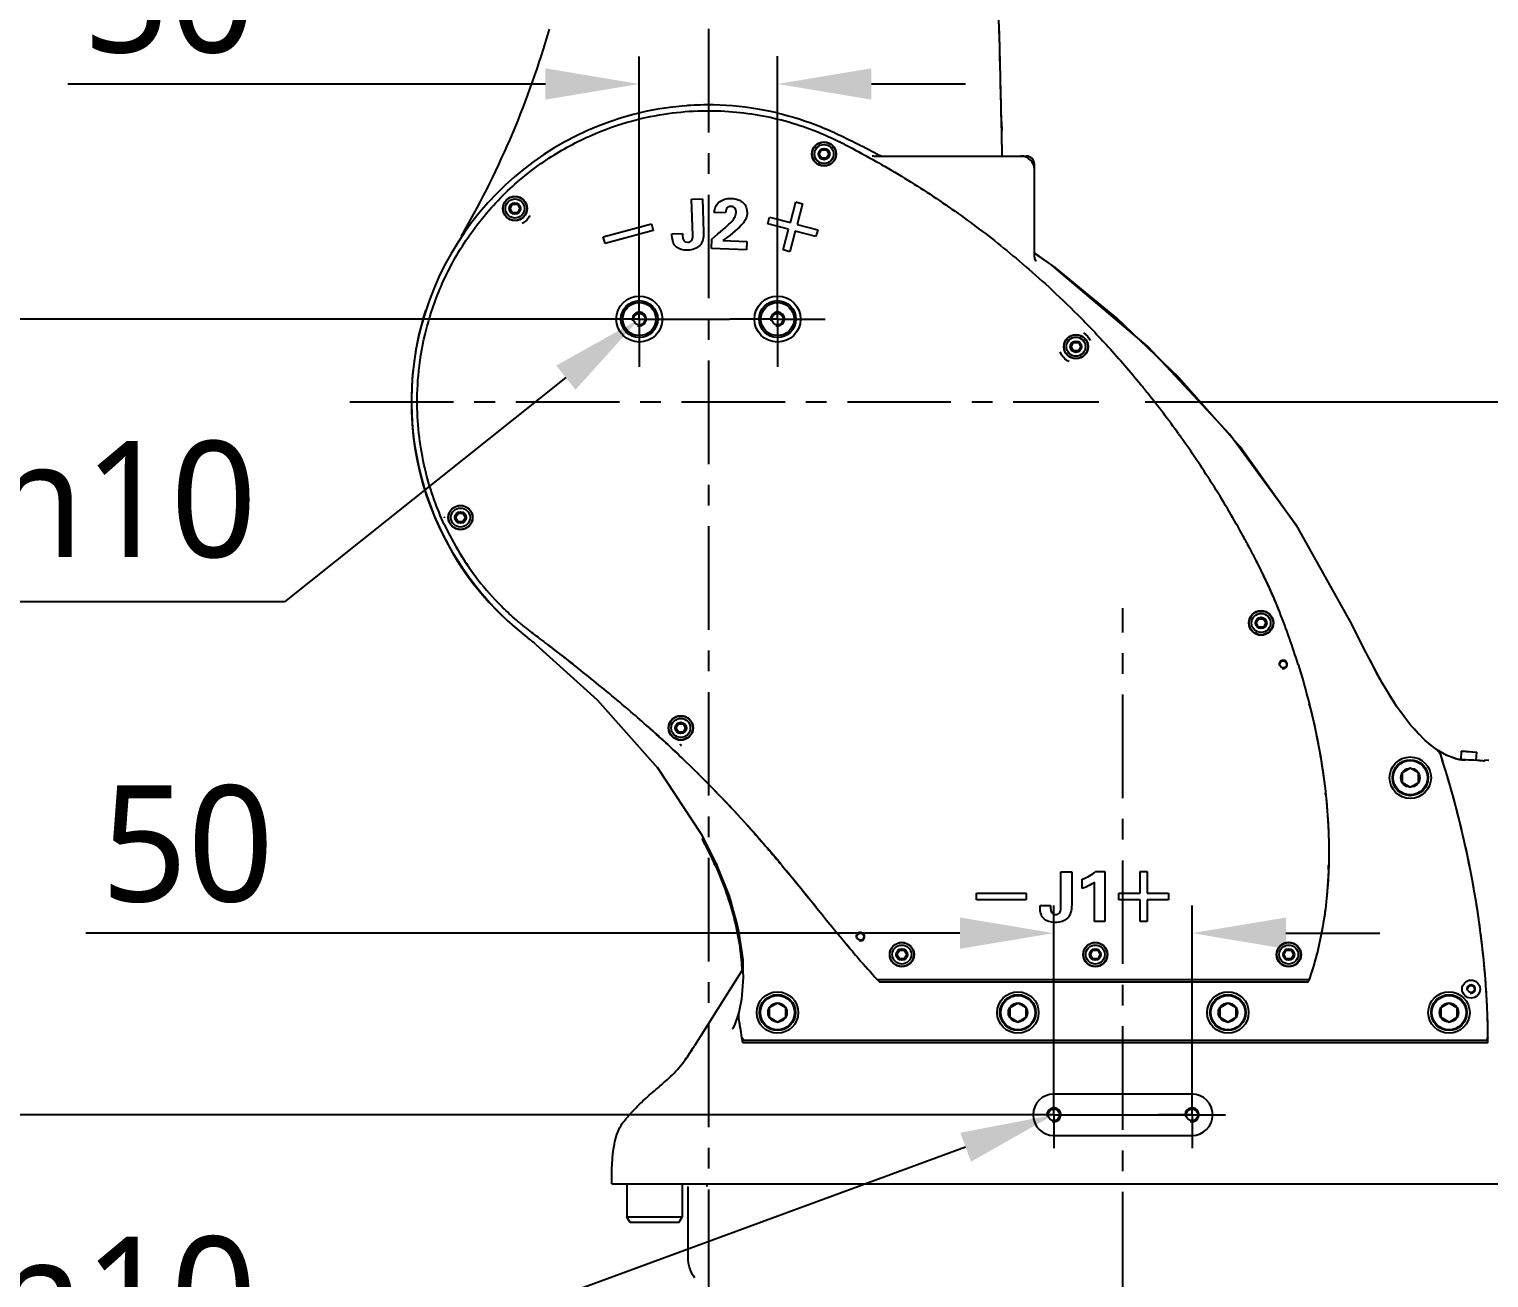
# Model space of a CAD drawing. Header units: millimetres. Extents: x 5828 to 6704, y 123 to 421.
# Drawn here: x 6422.9 to 6449.31, y 230.37 to 252.96 of the extents above; entities that cross this region are included whole.
import ezdxf
from ezdxf import colors
from ezdxf.entities.mleader import LeaderData, LeaderLine
from ezdxf.math import Vec2, Vec3

# ---------------------------------------------------------------- set-up
doc = ezdxf.new("R2010")
doc.units = ezdxf.units.MM
doc.linetypes.add('BANKLINE1', pattern=[5.5, 4, -1.5])
doc.linetypes.add('CENTER', pattern=[0.6, 0.375, -0.075, 0.075, -0.075])
for name, color, linetype in [('00_COMPONENTS', 7, 'BANKLINE1'), ('DIM', 7, 'Continuous'), ('中心线', 7, 'Continuous'), ('外形图', 7, 'Continuous'), ('多重引线', 7, 'Continuous')]:
    doc.layers.add(name, color=color, linetype=linetype)
doc.styles.add('微软雅黑', font='msyh.ttc', dxfattribs={"height": 2.1})
doc.dimstyles.new('尺寸标注_1_20比例', dxfattribs={"dimtxt": 2.1, "dimasz": 1.7, "dimexe": 0.5, "dimexo": 0.4, "dimgap": 0.5, "dimtad": 1, "dimdec": 1, "dimlfac": 20, "dimdsep": 46, "dimtxsty": '微软雅黑', "dimcen": 0.09, "dimadec": 0, "dimazin": 0, "dimtp": 0.01, "dimtm": 0.01, "dimtfac": 1, "dimtdec": 1, "dimtofl": 0, "dimtmove": 0, "dimatfit": 3, "dimfxl": 1, "dimtolj": 1, "dimarcsym": 0})

# ---------------------------------------------------------------- blocks, each defined once
blk = doc.blocks.new('*D1314')
at = {"layer": 'Defpoints', "color": 0}
for p in [(6438.62, 276.719), (6460.163, 276.719), (6442.691, 246.219)]:
    blk.add_point(p, dxfattribs=at)
at = {"layer": '外形图', "color": 0, "linetype": 'Continuous', "lineweight": -2}
for p, q in [((6439.02, 276.719), (6460.663, 276.719)), ((6460.163, 247.919), (6460.163, 275.019)), ((6443.091, 246.219), (6460.663, 246.219))]:
    blk.add_line(p, q, dxfattribs=at)
at = {"layer": '外形图', "color": 0}
for points in [[(6460.446, 275.019), (6459.88, 275.019), (6460.163, 276.719)], [(6459.88, 247.919), (6460.446, 247.919), (6460.163, 246.219)]]:
    blk.add_solid(points, dxfattribs=at)
at = {"layer": '外形图', "color": 0, "insert": (6457.482, 261.469), "char_height": 2.1, "attachment_point": 2, "rotation": 90, "style": '微软雅黑'}
blk.add_mtext('\\A1;610', dxfattribs=at)
blk = doc.blocks.new('*D1320')
at = {"layer": 'Defpoints', "color": 0}
for p in [(6435.861, 284.244), (6448.984, 221.218), (6465.614, 221.218)]:
    blk.add_point(p, dxfattribs=at)
at = {"layer": '外形图', "color": 0, "linetype": 'Continuous', "lineweight": -2}
for p, q in [((6436.261, 284.244), (6466.114, 284.244)), ((6465.614, 282.544), (6465.614, 222.918)), ((6449.384, 221.218), (6466.114, 221.218))]:
    blk.add_line(p, q, dxfattribs=at)
at = {"layer": '外形图', "color": 0}
for points in [[(6465.897, 282.544), (6465.331, 282.544), (6465.614, 284.244)], [(6465.331, 222.918), (6465.897, 222.918), (6465.614, 221.218)]]:
    blk.add_solid(points, dxfattribs=at)
at = {"layer": '外形图', "color": 0, "insert": (6462.931, 252.731), "char_height": 2.1, "attachment_point": 2, "rotation": 90, "style": '微软雅黑'}
blk.add_mtext('\\A1;1260.5', dxfattribs=at)
blk = doc.blocks.new('*D1322')
at = {"layer": 'Defpoints', "color": 0}
for p in [(6436.441, 251.973), (6433.941, 247.718), (6436.441, 247.718)]:
    blk.add_point(p, dxfattribs=at)
at = {"layer": '外形图', "color": 0, "linetype": 'Continuous', "lineweight": -2}
for p, q in [((6433.941, 248.118), (6433.941, 252.472)), ((6436.441, 248.118), (6436.441, 252.473)), ((6432.241, 251.972), (6423.599, 251.972)), ((6438.141, 251.973), (6439.841, 251.973))]:
    blk.add_line(p, q, dxfattribs=at)
at = {"layer": '外形图', "color": 0}
for points in [[(6432.241, 251.689), (6432.241, 252.256), (6433.941, 251.972)], [(6438.141, 252.256), (6438.141, 251.689), (6436.441, 251.973)]]:
    blk.add_solid(points, dxfattribs=at)
at = {"layer": '外形图', "color": 0, "insert": (6427.001, 254.644), "char_height": 2.1, "attachment_point": 3, "rotation": 0.0015, "style": '微软雅黑'}
blk.add_mtext('\\A1;50', dxfattribs=at)
blk = doc.blocks.new('*D1324')
at = {"layer": 'Defpoints', "color": 0}
for p in [(6443.941, 236.606), (6441.441, 233.319), (6443.941, 233.319)]:
    blk.add_point(p, dxfattribs=at)
at = {"layer": '外形图', "color": 0, "linetype": 'Continuous', "lineweight": -2}
for p, q in [((6441.441, 233.719), (6441.441, 237.106)), ((6443.941, 233.719), (6443.941, 237.106)), ((6439.741, 236.606), (6423.929, 236.606)), ((6445.641, 236.606), (6447.341, 236.606))]:
    blk.add_line(p, q, dxfattribs=at)
at = {"layer": '外形图', "color": 0}
for points in [[(6439.741, 236.322), (6439.741, 236.889), (6441.441, 236.606)], [(6445.641, 236.889), (6445.641, 236.322), (6443.941, 236.606)]]:
    blk.add_solid(points, dxfattribs=at)
at = {"layer": '外形图', "color": 0, "insert": (6427.33, 239.278), "char_height": 2.1, "attachment_point": 3, "style": '微软雅黑'}
blk.add_mtext('\\A1;50', dxfattribs=at)
blk = doc.blocks.new('*D1350')
at = {"layer": 'Defpoints', "color": 0}
for p in [(6405.548, 233.319), (6441.441, 233.319), (6437.816, 221.218)]:
    blk.add_point(p, dxfattribs=at)
at = {"layer": 'DIM', "color": 0, "linetype": 'ByBlock', "lineweight": -2, "ltscale": 20}
for p, q in [((6441.041, 233.319), (6405.048, 233.319)), ((6405.548, 222.918), (6405.548, 231.619)), ((6437.416, 221.218), (6405.048, 221.218))]:
    blk.add_line(p, q, dxfattribs=at)
at = {"layer": 'DIM', "color": 0}
for points in [[(6405.831, 231.619), (6405.264, 231.619), (6405.548, 233.319)], [(6405.264, 222.918), (6405.831, 222.918), (6405.548, 221.218)]]:
    blk.add_solid(points, dxfattribs=at)
at = {"layer": 'DIM', "color": 0, "insert": (6403.98, 227.268), "char_height": 2.1, "attachment_point": 5, "rotation": 90, "style": '微软雅黑'}
blk.add_mtext('\\A1;\\A1;242', dxfattribs=at)
blk = doc.blocks.new('*D1351')
at = {"layer": 'Defpoints', "color": 0}
for p in [(6405.548, 247.718), (6433.941, 247.718), (6441.441, 233.319)]:
    blk.add_point(p, dxfattribs=at)
at = {"layer": 'DIM', "color": 0, "linetype": 'ByBlock', "lineweight": -2, "ltscale": 20}
for p, q in [((6433.541, 247.718), (6405.048, 247.718)), ((6405.548, 235.019), (6405.548, 246.018)), ((6441.041, 233.319), (6405.048, 233.319))]:
    blk.add_line(p, q, dxfattribs=at)
at = {"layer": 'DIM', "color": 0}
for points in [[(6405.831, 246.018), (6405.264, 246.018), (6405.548, 247.718)], [(6405.264, 235.019), (6405.831, 235.019), (6405.548, 233.319)]]:
    blk.add_solid(points, dxfattribs=at)
at = {"layer": 'DIM', "color": 0, "insert": (6403.963, 240.518), "char_height": 2.1, "attachment_point": 5, "rotation": 90, "style": '微软雅黑'}
blk.add_mtext('\\A1;\\A1;288', dxfattribs=at)
blk = doc.blocks.new('*D1352')
at = {"layer": 'Defpoints', "color": 0}
for p in [(6405.548, 256.219), (6433.941, 256.219), (6433.941, 247.718)]:
    blk.add_point(p, dxfattribs=at)
at = {"layer": 'DIM', "color": 0, "linetype": 'ByBlock', "lineweight": -2, "ltscale": 20}
for p, q in [((6433.541, 256.219), (6405.048, 256.219)), ((6405.548, 249.418), (6405.548, 254.519)), ((6433.541, 247.718), (6405.048, 247.718))]:
    blk.add_line(p, q, dxfattribs=at)
at = {"layer": 'DIM', "color": 0}
for points in [[(6405.831, 254.519), (6405.264, 254.519), (6405.548, 256.219)], [(6405.264, 249.418), (6405.831, 249.418), (6405.548, 247.718)]]:
    blk.add_solid(points, dxfattribs=at)
at = {"layer": 'DIM', "color": 0, "insert": (6403.957, 251.969), "char_height": 2.1, "attachment_point": 5, "rotation": 90, "style": '微软雅黑'}
blk.add_mtext('\\A1;\\A1;170', dxfattribs=at)
blk = doc.blocks.new('*D1363')
at = {"layer": 'Defpoints', "color": 0}
for p in [(6396.29, 278.244), (6442.691, 221.368), (6396.29, 204.081)]:
    blk.add_point(p, dxfattribs=at)
at = {"layer": 'DIM', "color": 0, "linetype": 'ByBlock', "lineweight": -2, "ltscale": 20}
for p, q in [((6396.29, 277.844), (6396.29, 203.581)), ((6442.691, 220.968), (6442.691, 203.581)), ((6440.991, 204.081), (6397.99, 204.081))]:
    blk.add_line(p, q, dxfattribs=at)
at = {"layer": 'DIM', "color": 0}
for points in [[(6397.99, 204.364), (6397.99, 203.798), (6396.29, 204.081)], [(6440.991, 203.798), (6440.991, 204.364), (6442.691, 204.081)]]:
    blk.add_solid(points, dxfattribs=at)
at = {"layer": 'DIM', "color": 0, "insert": (6419.491, 205.666), "char_height": 2.1, "attachment_point": 5, "style": '微软雅黑'}
blk.add_mtext('\\A1;\\A1;928', dxfattribs=at)

msp = doc.modelspace()

# ---------------------------------------------------------------- linework, layer by layer
at = {"layer": '00_COMPONENTS', "linetype": 'CENTER', "ltscale": 5}
msp.add_line((6428.7048, 246.2187), (6442.2532, 246.2187), dxfattribs=at)
at = {"layer": '00_COMPONENTS', "linetype": 'CENTER', "ltscale": 20}
msp.add_line((6441.4411, 233.3185), (6443.9411, 233.3185), dxfattribs=at)
at = {"layer": '中心线', "linetype": 'CENTER', "ltscale": 5}
for p, q in [((6435.191, 279.9691), (6435.191, 220.9684)), ((6442.6911, 221.0484), (6442.6911, 242.4852))]:
    msp.add_line(p, q, dxfattribs=at)
at = {"layer": '外形图', "linetype": 'Continuous'}
for p, q in [((6440.4941, 251.2868), (6440.4978, 251.1275)), ((6437.1949, 250.705), (6437.2389, 250.7812)), ((6437.2389, 250.6287), (6437.1949, 250.705)), ((6437.2389, 250.7812), (6437.327, 250.7812)), ((6437.327, 250.7812), (6437.371, 250.705)), ((6437.371, 250.705), (6437.327, 250.6287)), ((6438.2608, 250.6923), (6437.9682, 250.8461)), ((6438.1991, 250.6687), (6440.9411, 250.6687)), ((6438.2493, 250.6821), (6438.2309, 250.6908)), ((6438.3024, 250.6694), (6438.2493, 250.6821)), ((6438.3027, 250.6687), (6438.2608, 250.6923)), ((6438.3182, 250.6687), (6438.3024, 250.6694)), ((6440.5081, 250.6702), (6440.5077, 250.6893)), ((6437.327, 250.6287), (6437.2389, 250.6287)), ((6441.0911, 248.869), (6441.0911, 250.5187)), ((6434.8878, 249.8854), (6435.0832, 249.8919)), ((6434.9094, 249.2333), (6434.8878, 249.8854)), ((6435.0832, 249.8919), (6435.1032, 249.2912)), ((6431.6027, 249.7189), (6431.6467, 249.7952)), ((6431.6467, 249.6427), (6431.6027, 249.7189)), ((6431.6467, 249.7952), (6431.7348, 249.7952)), ((6431.7348, 249.6427), (6431.6467, 249.6427)), ((6431.7348, 249.7952), (6431.7788, 249.7189)), ((6431.7788, 249.7189), (6431.7348, 249.6427)), ((6435.4987, 249.6401), (6435.2977, 249.6482)), ((6436.6734, 249.4634), (6436.7737, 249.8377)), ((6436.7737, 249.8377), (6436.8945, 249.8054)), ((6436.8945, 249.8054), (6436.7942, 249.4311)), ((6433.2891, 249.2061), (6434.1584, 249.439)), ((6434.1908, 249.3183), (6433.3214, 249.0853)), ((6434.1584, 249.439), (6434.1908, 249.3183)), ((6436.2668, 249.4429), (6436.2991, 249.5637)), ((6436.6411, 249.3427), (6436.2668, 249.4429)), ((6436.2991, 249.5637), (6436.6734, 249.4634)), ((6436.5408, 248.9684), (6436.6411, 249.3427)), ((6436.7942, 249.4311), (6437.1685, 249.3308)), ((6437.1685, 249.3308), (6437.1361, 249.21)), ((6433.3214, 249.0853), (6433.2891, 249.2061)), ((6434.531, 249.2597), (6434.7221, 249.266)), ((6434.532, 249.2315), (6434.531, 249.2597)), ((6434.7221, 249.266), (6434.7219, 249.234)), ((6435.2456, 248.9954), (6435.2525, 249.167)), ((6435.454, 249.1401), (6435.8861, 249.1226)), ((6435.8861, 249.1226), (6435.88, 248.9698)), ((6436.7618, 249.3103), (6436.6615, 248.936)), ((6437.1361, 249.21), (6436.7618, 249.3103)), ((6435.88, 248.9698), (6435.2456, 248.9954)), ((6436.6615, 248.936), (6436.5408, 248.9684)), ((6441.4677, 248.6484), (6441.0911, 248.9179)), ((6441.2923, 248.7739), (6441.0911, 248.9089)), ((6433.9408, 247.7183), (6433.9408, 248.5851)), ((6436.4408, 247.7183), (6436.4408, 248.5837)), ((6443.1489, 247.2151), (6441.4089, 248.6905)), ((6433.9408, 247.7183), (6433.0739, 247.7183)), ((6433.9408, 247.7183), (6435.5754, 247.7183)), ((6433.9408, 247.7183), (6433.9408, 246.8514)), ((6436.4408, 247.7183), (6435.5754, 247.7183)), ((6436.4408, 247.7183), (6437.3062, 247.7183)), ((6436.4408, 247.7183), (6436.4408, 246.853)), ((6441.753, 247.2187), (6441.797, 247.2949)), ((6441.797, 247.1424), (6441.753, 247.2187)), ((6441.797, 247.2949), (6441.8851, 247.2949)), ((6441.8851, 247.2949), (6441.9291, 247.2187)), ((6441.9291, 247.2187), (6441.8851, 247.1424)), ((6444.62, 245.637), (6443.1489, 247.2151)), ((6441.8851, 247.1424), (6441.797, 247.1424)), ((6443.6981, 245.6406), (6443.7097, 245.6245)), ((6443.7097, 245.6245), (6443.7165, 245.6149)), ((6445.8408, 243.9663), (6444.62, 245.637)), ((6430.6167, 244.1267), (6430.6607, 244.2029)), ((6430.6607, 244.0504), (6430.6167, 244.1267)), ((6430.6607, 244.2029), (6430.7487, 244.2029)), ((6430.7487, 244.0504), (6430.6607, 244.0504)), ((6430.7487, 244.2029), (6430.7927, 244.1267)), ((6430.7927, 244.1267), (6430.7487, 244.0504)), ((6445.8539, 243.943), (6445.8408, 243.9663)), ((6444.9993, 243.5466), (6444.99, 243.5642)), ((6445.1016, 243.3497), (6445.105, 243.3432)), ((6430.9335, 243.1191), (6430.9336, 243.119)), ((6445.2014, 243.15), (6445.2093, 243.1338)), ((6445.3248, 242.89), (6445.3314, 242.8756)), ((6445.4946, 242.4993), (6445.5014, 242.4824)), ((6445.1031, 242.2186), (6445.1471, 242.2949)), ((6445.1471, 242.1424), (6445.1031, 242.2186)), ((6445.1471, 242.2949), (6445.2351, 242.2949)), ((6445.2351, 242.2949), (6445.2792, 242.2186)), ((6445.2792, 242.2186), (6445.2351, 242.1424)), ((6431.9062, 241.9641), (6431.9127, 241.9589)), ((6445.2351, 242.1424), (6445.1471, 242.1424)), ((6432.37, 241.7595), (6432.4247, 241.717)), ((6432.4247, 241.717), (6432.4746, 241.6782)), ((6432.4746, 241.6782), (6432.5726, 241.6015)), ((6432.5726, 241.6015), (6432.5842, 241.5924)), ((6432.5842, 241.5924), (6432.702, 241.5)), ((6432.702, 241.5), (6432.8292, 241.4001)), ((6446.0823, 240.6774), (6446.0867, 240.6596)), ((6434.6029, 240.3186), (6434.6469, 240.3949)), ((6434.6469, 240.3949), (6434.735, 240.3949)), ((6434.735, 240.3949), (6434.779, 240.3186)), ((6434.6469, 240.2424), (6434.6029, 240.3186)), ((6434.735, 240.2424), (6434.6469, 240.2424)), ((6434.779, 240.3186), (6434.735, 240.2424)), ((6448.2761, 239.9932), (6448.2269, 240.0383)), ((6448.2879, 239.9855), (6448.2761, 239.9932)), ((6448.3705, 239.9318), (6448.3178, 239.966)), ((6448.5529, 239.8206), (6448.3673, 239.9268)), ((6448.7095, 239.7613), (6448.5278, 239.835)), ((6448.809, 239.7529), (6448.8191, 239.8976)), ((6448.8244, 239.9022), (6448.8191, 239.8976)), ((6448.8191, 239.8976), (6449.0934, 239.8784)), ((6448.8244, 239.9022), (6449.0888, 239.8837)), ((6449.0833, 239.7337), (6449.0934, 239.8784)), ((6449.0888, 239.8837), (6449.0934, 239.8784)), ((6434.2612, 239.6079), (6435.0541, 238.4105)), ((6447.8911, 239.5901), (6447.7426, 239.5043)), ((6448.0397, 239.5043), (6447.8911, 239.5901)), ((6448.722, 239.759), (6448.7095, 239.7613)), ((6448.7296, 239.7585), (6448.8875, 239.7474)), ((6448.8945, 239.7409), (6448.8747, 239.7419)), ((6449.3113, 239.7299), (6449.2404, 239.7349)), ((6449.2408, 239.7316), (6449.2411, 239.7301)), ((6447.7426, 239.5043), (6447.7426, 239.3328)), ((6447.7426, 239.3328), (6447.8911, 239.2471)), ((6447.8911, 239.2471), (6448.0397, 239.3328)), ((6448.0397, 239.3328), (6448.0397, 239.5043)), ((6435.3151, 237.8317), (6435.3204, 237.8197)), ((6435.329, 237.8667), (6435.3448, 237.8354)), ((6436.5053, 237.851), (6436.4682, 237.8952)), ((6441.5684, 237.7183), (6441.764, 237.7183)), ((6441.5685, 237.0659), (6441.5684, 237.7183)), ((6441.764, 237.7183), (6441.764, 237.1173)), ((6442.1952, 237.7184), (6442.3632, 237.7184)), ((6442.3632, 237.7184), (6442.3632, 236.8183)), ((6443.0037, 237.7184), (6443.1287, 237.7184)), ((6443.0037, 237.3309), (6443.0037, 237.7184)), ((6443.1287, 237.7184), (6443.1287, 237.3309)), ((6441.9514, 237.4137), (6441.9514, 237.5811)), ((6442.1796, 236.8183), (6442.1795, 237.5297)), ((6440.0411, 237.3308), (6440.9412, 237.3308)), ((6440.0411, 237.2058), (6440.0411, 237.3308)), ((6440.9412, 237.2058), (6440.0411, 237.2058)), ((6440.9412, 237.3308), (6440.9412, 237.2058)), ((6442.6162, 237.3309), (6443.0037, 237.3309)), ((6442.6162, 237.2059), (6442.6162, 237.3309)), ((6443.0037, 237.2059), (6442.6162, 237.2059)), ((6443.0037, 236.8184), (6443.0037, 237.2059)), ((6443.1287, 237.3309), (6443.5162, 237.3309)), ((6443.5162, 237.2059), (6443.1287, 237.2059)), ((6443.1287, 237.2059), (6443.1287, 236.8184)), ((6443.5162, 237.3309), (6443.5162, 237.2059)), ((6437.1522, 237.0607), (6437.1478, 237.0662)), ((6441.1912, 237.1047), (6441.3823, 237.1047)), ((6441.1912, 237.0765), (6441.1912, 237.1047)), ((6441.3823, 237.1047), (6441.3811, 237.0728)), ((6442.3632, 236.8183), (6442.1796, 236.8183)), ((6443.1287, 236.8184), (6443.0037, 236.8184)), ((6437.738, 236.3452), (6437.6963, 236.395)), ((6438.603, 236.2186), (6438.647, 236.2948)), ((6438.647, 236.1423), (6438.603, 236.2186)), ((6438.647, 236.2948), (6438.735, 236.2948)), ((6438.735, 236.1423), (6438.647, 236.1423)), ((6438.735, 236.2948), (6438.7791, 236.2186)), ((6438.7791, 236.2186), (6438.735, 236.1423)), ((6442.103, 236.2186), (6442.147, 236.2948)), ((6442.147, 236.1423), (6442.103, 236.2186)), ((6442.147, 236.2948), (6442.2351, 236.2948)), ((6442.2351, 236.1423), (6442.147, 236.1423)), ((6442.2351, 236.2948), (6442.2791, 236.2186)), ((6442.2791, 236.2186), (6442.2351, 236.1423)), ((6445.6031, 236.2186), (6445.6471, 236.2948)), ((6445.6471, 236.1423), (6445.6031, 236.2186)), ((6445.6471, 236.2948), (6445.7351, 236.2948)), ((6445.7351, 236.1423), (6445.6471, 236.1423)), ((6445.7351, 236.2948), (6445.7792, 236.2186)), ((6445.7792, 236.2186), (6445.7351, 236.1423)), ((6435.8143, 235.9526), (6434.9415, 234.5686)), ((6438.2406, 235.7723), (6438.2438, 235.7689)), ((6438.2438, 235.7689), (6438.244, 235.7687)), ((6438.2599, 235.7517), (6438.2441, 235.7687)), ((6438.2615, 235.7683), (6446.0348, 235.7684)), ((6446.0435, 235.7185), (6438.291, 235.7185)), ((6446.0612, 235.7686), (6446.0588, 235.7618)), ((6446.0615, 235.7691), (6446.0614, 235.7689)), ((6446.0615, 235.7691), (6446.0649, 235.7788)), ((6435.7925, 235.4138), (6435.7429, 235.1712)), ((6436.441, 235.34), (6436.2925, 235.2543)), ((6436.5895, 235.2543), (6436.441, 235.34)), ((6440.7911, 235.34), (6440.6425, 235.2543)), ((6440.9396, 235.2543), (6440.7911, 235.34)), ((6444.5911, 235.34), (6444.4426, 235.2543)), ((6444.7396, 235.2543), (6444.5911, 235.34)), ((6448.5912, 235.34), (6448.4426, 235.2543)), ((6448.7397, 235.2543), (6448.5912, 235.34)), ((6436.2925, 235.2543), (6436.2925, 235.0828)), ((6436.2925, 235.0828), (6436.441, 234.997)), ((6436.441, 234.997), (6436.5895, 235.0828)), ((6436.5895, 235.0828), (6436.5895, 235.2543)), ((6440.6425, 235.2543), (6440.6425, 235.0828)), ((6440.6425, 235.0828), (6440.7911, 234.997)), ((6440.7911, 234.997), (6440.9396, 235.0828)), ((6440.9396, 235.0828), (6440.9396, 235.2543)), ((6444.4426, 235.2543), (6444.4426, 235.0828)), ((6444.4426, 235.0828), (6444.5911, 234.997)), ((6444.5911, 234.997), (6444.7396, 235.0828)), ((6444.7396, 235.0828), (6444.7396, 235.2543)), ((6448.4426, 235.2543), (6448.4426, 235.0828)), ((6448.4426, 235.0828), (6448.5912, 234.997)), ((6448.5912, 234.997), (6448.7397, 235.0828)), ((6448.7397, 235.0828), (6448.7397, 235.2543)), ((6435.6301, 234.877), (6435.6297, 234.8763)), ((6435.798, 234.7185), (6435.7751, 234.8548)), ((6435.8068, 234.6657), (6435.798, 234.7185)), ((6435.8147, 234.6185), (6435.8068, 234.6657)), ((6449.2952, 234.6185), (6435.8147, 234.6185)), ((6435.8238, 234.6685), (6449.2737, 234.6685)), ((6449.2953, 234.7184), (6449.2953, 234.7104)), ((6434.5452, 234.0488), (6434.5501, 234.0537)), ((6441.4411, 233.3185), (6441.4411, 233.9235)), ((6443.9411, 233.3185), (6443.9411, 233.9235)), ((6443.9411, 233.6935), (6441.4411, 233.6935)), ((6441.4411, 233.3185), (6440.8361, 233.3185)), ((6441.4411, 233.3185), (6442.0461, 233.3185)), ((6441.4411, 233.3185), (6441.4411, 232.7135)), ((6443.9411, 233.3185), (6443.3361, 233.3185)), ((6443.9411, 233.3185), (6444.5461, 233.3185)), ((6443.9411, 233.3185), (6443.9411, 232.7135)), ((6441.4411, 232.9435), (6443.9411, 232.9435)), ((6433.441, 232.0685), (6450.6868, 232.0685)), ((6433.716, 232.0685), (6433.716, 231.4685)), ((6434.716, 232.0685), (6434.716, 231.4685)), ((6434.816, 232.0185), (6434.816, 230.7363)), ((6435.166, 232.0185), (6435.166, 232.0685)), ((6434.716, 231.4685), (6433.716, 231.4685)), ((6433.7737, 231.3685), (6433.716, 231.4685)), ((6434.6582, 231.3685), (6433.7737, 231.3685)), ((6434.6582, 231.3685), (6434.716, 231.4685))]:
    msp.add_line(p, q, dxfattribs=at)
for points in [[(6441.1085, 248.7816), (6441.1135, 248.7747), (6441.109, 248.7832), (6441.0975, 248.8159), (6441.0911, 248.869)], [(6446.8052, 242.2514), (6445.8708, 243.9194), (6444.8097, 245.4035), (6443.7041, 246.6625), (6442.5834, 247.7338), (6441.4677, 248.6484)], [(6430.4028, 244.1419), (6430.408, 244.1311), (6430.4113, 244.1193)], [(6448.3673, 239.9267), (6448.1586, 240.0926), (6447.9029, 240.3625), (6447.6489, 240.7037), (6447.3835, 241.133), (6447.0919, 241.6754), (6446.8052, 242.2514)], [(6432.0693, 241.8301), (6433.1784, 240.8277), (6434.2743, 239.5932), (6435.0541, 238.4105)], [(6447.3484, 241.1984), (6447.3107, 241.2625), (6447.1566, 241.5551)], [(6447.6029, 240.7781), (6447.5516, 240.853), (6447.4519, 241.0224)], [(6447.8479, 240.4365), (6447.789, 240.5066), (6447.7122, 240.6187)], [(6448.0984, 240.1562), (6448.0319, 240.2171), (6447.9641, 240.298)], [(6434.679, 240.0241), (6434.6811, 240.0209), (6434.6836, 240.0182), (6434.6858, 240.0151), (6434.6904, 240.0087), (6434.7014, 240.0021)], [(6448.8864, 239.7318), (6448.7554, 239.7494), (6448.5529, 239.8206)], [(6435.0541, 238.4105), (6435.3277, 237.8732), (6435.5599, 237.2929), (6435.7141, 236.7512), (6435.7986, 236.2536), (6435.8221, 235.8049), (6435.7925, 235.4138)], [(6435.5157, 237.3957), (6435.5854, 237.2162), (6435.7372, 236.6431), (6435.8109, 236.1233), (6435.8133, 235.951)], [(6438.2437, 235.7689), (6438.2438, 235.7694), (6438.2441, 235.7704), (6438.2446, 235.7719), (6438.2453, 235.7738), (6438.2462, 235.776), (6438.2474, 235.7784)], [(6438.244, 235.7687), (6438.2489, 235.7684), (6438.2615, 235.7683)], [(6446.0348, 235.7684), (6446.0484, 235.7685), (6446.058, 235.7687)], [(6446.055, 235.7818), (6446.0569, 235.7792), (6446.0585, 235.7767), (6446.0598, 235.7743), (6446.0608, 235.7722), (6446.0614, 235.7705), (6446.0616, 235.7693)], [(6435.7428, 235.1708), (6435.6627, 234.9427), (6435.6296, 234.8762)]]:
    msp.add_lwpolyline(points, dxfattribs=at)
for centre, radius in [((6437.283, 250.705), 0.22), ((6437.283, 250.705), 0.2157), ((6437.283, 250.705), 0.1725), ((6437.283, 250.705), 0.1026), ((6431.6908, 249.7189), 0.22), ((6431.6908, 249.7189), 0.2157), ((6431.6908, 249.7189), 0.1725), ((6431.6908, 249.7189), 0.1026), ((6433.9408, 247.7183), 0.105), ((6436.4408, 247.7183), 0.105), ((6441.8411, 247.2187), 0.22), ((6441.8411, 247.2187), 0.2157), ((6441.8411, 247.2187), 0.1725), ((6441.8411, 247.2187), 0.1026), ((6430.7047, 244.1267), 0.22), ((6430.7047, 244.1267), 0.2157), ((6430.7047, 244.1267), 0.1725), ((6430.7047, 244.1267), 0.1026), ((6445.1913, 242.219), 0.2225), ((6445.1911, 242.2186), 0.22), ((6445.1911, 242.2186), 0.2157), ((6445.1911, 242.2186), 0.1725), ((6445.1911, 242.2186), 0.1026), ((6445.5911, 241.469), 0.0625), ((6434.6912, 240.3187), 0.2225), ((6434.691, 240.3186), 0.22), ((6434.691, 240.3186), 0.2157), ((6434.691, 240.3186), 0.1725), ((6434.691, 240.3186), 0.1026), ((6447.8911, 239.4186), 0.375), ((6447.8911, 239.4186), 0.325), ((6447.8911, 239.4186), 0.31), ((6447.8911, 239.4186), 0.1715), ((6437.9411, 236.5437), 0.0625), ((6438.691, 236.2186), 0.22), ((6438.691, 236.2186), 0.2157), ((6438.691, 236.2186), 0.1725), ((6442.1911, 236.2186), 0.22), ((6442.1911, 236.2186), 0.2157), ((6442.1911, 236.2186), 0.1725), ((6445.6912, 236.2184), 0.2225), ((6445.6911, 236.2186), 0.22), ((6445.6911, 236.2186), 0.2157), ((6445.6911, 236.2186), 0.1725), ((6438.691, 236.2186), 0.1026), ((6442.1911, 236.2186), 0.1026), ((6445.6911, 236.2186), 0.1026), ((6448.9912, 235.5935), 0.1625), ((6448.9912, 235.5935), 0.0625), ((6436.441, 235.1685), 0.375), ((6436.441, 235.1685), 0.325), ((6436.441, 235.1685), 0.31), ((6436.441, 235.1685), 0.1715), ((6440.7911, 235.1685), 0.375), ((6440.7911, 235.1685), 0.325), ((6440.7911, 235.1685), 0.31), ((6440.7911, 235.1685), 0.1715), ((6444.5911, 235.1685), 0.375), ((6444.5911, 235.1685), 0.325), ((6444.5911, 235.1685), 0.31), ((6444.5911, 235.1685), 0.1715), ((6448.5912, 235.1685), 0.375), ((6448.5912, 235.1685), 0.325), ((6448.5912, 235.1685), 0.31), ((6448.5912, 235.1685), 0.1715), ((6441.4411, 233.3185), 0.105), ((6443.9411, 233.3185), 0.105)]:
    msp.add_circle(centre, radius, dxfattribs=at)
for centre, radius, start, end in [((5088.8281, 218.7532), 1352.0575, 1.3788003, 1.7362574), ((5531.8702, 229.9912), 908.8734, 1.3426042, 1.5126105), ((6416.5234, 257.467), 16.4191, 330.15917, 344.08192), ((6435.191, 246.2187), 5.3751, 77.89364, 232.32952), ((6435.1945, 246.1956), 5.3983, 97.0907, 98.77927), ((6435.1915, 246.2417), 5.3521, 89.00961, 94.05431), ((6435.2386, 246.3102), 5.2757, 76.92639, 78.18614), ((6433.9603, 243.6157), 8.1495, 63.62713, 63.74381), ((6438.1991, 250.9975), 0.3287, 261.81158, 270.00154), ((6440.8411, 250.4187), 0.25, 0, 90), ((6440.9411, 250.5187), 0.15, 0, 90), ((6416.0536, 257.7194), 16.9522, 329.91386, 330.20924), ((6433.9408, 247.7183), 0.125, 255, 195), ((6436.4408, 247.7183), 0.125, 255, 195), ((6429.0781, 235.1307), 18.0056, 35.71115, 38.65636), ((6428.9493, 235.0375), 18.1645, 35.48906, 35.61303), ((6428.7938, 234.9295), 18.3539, 32.37457, 35.48177), ((6428.701, 234.8704), 18.4639, 32.07679, 32.3753), ((6428.6043, 234.8109), 18.5775, 28.89513, 32.074), ((6435.2089, 246.2359), 5.2908, 204.96949, 211.44991), ((6431.4106, 236.3572), 15.3733, 27.95634, 28.90353), ((6432.1302, 236.7379), 14.5592, 27.06439, 27.88209), ((6435.1707, 246.2098), 5.2446, 211.42488, 216.10828), ((6435.172, 246.2109), 5.246, 211.60515, 216.03435), ((6432.569, 236.9631), 14.066, 26.92603, 27.06058), ((6433.0401, 237.2018), 13.538, 26.06382, 26.9777), ((6432.9558, 237.1591), 13.6324, 26.10644, 26.9278), ((6435.2596, 246.2453), 5.44, 215.83271, 229.12957), ((6435.0072, 246.0965), 5.0457, 216.16272, 223.2353), ((6433.5483, 237.4515), 12.9717, 25.91195, 26.09859), ((6434.347, 237.8376), 12.0846, 24.71367, 25.99267), ((6434.2012, 237.7671), 12.2465, 25.06964, 25.91857), ((6434.8392, 238.0666), 11.5417, 24.81143, 25.06478), ((6435.5628, 238.4007), 10.7447, 23.53898, 24.81346), ((6435.8803, 238.5427), 10.397, 23.6223, 24.62927), ((6435.1834, 246.2572), 5.2842, 223.19661, 223.35975), ((6437.052, 239.0558), 9.1179, 22.81704, 23.61855), ((6436.8514, 238.9688), 9.3365, 23.15686, 23.50089), ((6437.7093, 239.3347), 8.4037, 22.22603, 23.16345), ((6438.1196, 239.5048), 7.9597, 22.09863, 22.81794), ((6438.5354, 239.6744), 7.5106, 21.93673, 22.21089), ((6438.95, 239.8421), 7.0634, 21.52136, 21.9494), ((6438.9102, 239.8254), 7.1065, 21.6483, 21.93665), ((6439.2457, 239.9585), 6.7455, 21.34598, 21.64829), ((6435.271, 246.4405), 5.4791, 230.3789, 230.62341), ((6439.1941, 239.9386), 6.8009, 21.34286, 21.5197), ((6432.2037, 237.1964), 14.3099, 17.36371, 21.38357), ((6409.1509, 214.1164), 35.9625, 50.41029, 50.73334), ((6408.4706, 210.9638), 38.9816, 52.18632, 52.37159), ((6414.662, 218.2922), 29.3943, 49.92457, 51.82595), ((6415.1284, 218.8655), 28.6553, 49.90005, 51.85046), ((6445.5911, 241.4689), 0.0749, 254.94477, 90.00147), ((6417.4546, 221.6326), 25.0403, 47.93909, 49.89338), ((6433.4341, 237.5588), 13.027, 13.85066, 14.20371), ((6418.5137, 222.8078), 23.4587, 46.21686, 48.40591), ((6448.2569, 239.7633), 0.1972, 41.0391, 55.97669), ((6431.1903, 234.277), 18.1229, 11.01684, 17.84372), ((6431.2971, 234.3082), 18.0117, 12.91228, 17.85316), ((6450.3934, 270.0345), 30.3307, 266.93716, 267.12993), ((6419.4783, 223.8207), 22.06, 42.46976, 45.32508), ((6435.7348, 237.9787), 10.6864, 6.08139, 6.26236), ((6416.0678, 220.7823), 26.6276, 39.99181, 41.88661), ((6428.1664, 234.6127), 7.8406, 28.00665, 28.2078), ((6428.4363, 234.7535), 7.5362, 25.13746, 28.0247), ((6430.9153, 234.2136), 18.405, 11.44381, 12.93377), ((6428.8202, 234.936), 7.1112, 24.02932, 25.12061), ((6437.8592, 238.0702), 8.5583, 357.85433, 358.44081), ((6431.0117, 234.2335), 18.3065, 11.04396, 11.44283), ((6431.1574, 234.261), 18.1583, 8.62761, 11.04664), ((6431.7198, 234.3451), 17.5896, 6.99087, 8.6318), ((6437.9411, 236.5437), 0.075, 255.44574, 90.00147), ((6432.7934, 234.4744), 16.5083, 4.48591, 6.99872), ((6448.2888, 245.0729), 13.6919, 220.71757, 222.78691), ((6448.2884, 245.0725), 13.6913, 220.71754, 222.78742), ((6446.2561, 243.2089), 10.9339, 223.00254, 223.24072), ((6440.9208, 237.5519), 5.4409, 340.30874, 340.79206), ((6448.9912, 235.5935), 0.075, 255, 195), ((6434.2523, 234.5881), 15.045, 2.68995, 4.48876), ((6307.26, 213.2467), 130.319, 9.483512, 9.642805), ((6346.3489, 219.8576), 90.675, 9.520164, 9.661793), ((6435.9717, 235.1096), 0.2369, 164.93959, 170.50428), ((6436.0874, 234.6721), 13.2079, 0.20082, 2.69968), ((6442.2093, 237.9982), 7.2015, 207.09203, 207.53977), ((6444.3024, 236.8396), 5.4247, 336.4079, 336.98292), ((6437.1329, 234.6812), 12.1624, 359.70464, 359.94359), ((6437.0094, 234.6814), 12.2859, 359.94351, 0.13528), ((6441.4411, 233.3185), 0.375, 90, 270), ((6443.9411, 233.3185), 0.375, 270, 90), ((6441.4411, 233.3185), 0.125, 255, 195), ((6443.9411, 233.3185), 0.125, 255, 195), ((6435.416, 230.7363), 0.6, 180, 217.78433)]:
    msp.add_arc(centre, radius, start, end, dxfattribs=at)
for points, knots in [([(6430.4126, 244.0024), (6430.3453, 244.147), (6430.2166, 244.4597), (6430.065, 244.9613), (6429.9582, 245.5171), (6429.9095, 246.1284), (6429.9382, 246.8136), (6430.0764, 247.5763), (6430.3622, 248.3951), (6430.8208, 249.2185), (6431.4422, 249.9676), (6432.1753, 250.574), (6432.9417, 251.0088), (6433.681, 251.2859), (6434.3618, 251.4369), (6434.981, 251.4956), (6435.5564, 251.4859), (6436.1082, 251.4184), (6436.6475, 251.2944), (6437.1351, 251.1267), (6437.4354, 250.9886), (6437.5655, 250.9244)], [0, 0, 0, 0, 0.0367302, 0.0778051, 0.1205378, 0.1669204, 0.2188077, 0.2781416, 0.3448932, 0.4177572, 0.4941713, 0.5678079, 0.6357639, 0.696288, 0.7490731, 0.7960024, 0.8393061, 0.8814231, 0.9238908, 0.9665887, 1, 1, 1, 1]), ([(6436.4319, 251.4491), (6436.7004, 251.3868), (6437.2294, 251.2207), (6437.7235, 250.9734), (6437.9682, 250.846)], [0, 0, 0, 0, 0.4998613, 1, 1, 1, 1]), ([(6437.5804, 250.917), (6437.611, 250.9019), (6437.8046, 250.8044), (6438.1537, 250.6137), (6438.6267, 250.3418), (6439.0888, 250.0522), (6439.542, 249.7491), (6439.9865, 249.4308), (6440.4294, 249.0904), (6440.8856, 248.7142), (6441.3707, 248.2838), (6441.8931, 247.7822), (6442.4515, 247.1961), (6442.8667, 246.7146), (6443.0969, 246.4302), (6443.1388, 246.3779)], [0, 0, 0, 0, 0.0141671, 0.0899061, 0.1650321, 0.2404879, 0.3161011, 0.3912034, 0.4672897, 0.5477985, 0.6365014, 0.7363097, 0.848195, 0.9722072, 1, 1, 1, 1]), ([(6430.8493, 243.0606), (6430.3609, 243.7379), (6429.691, 245.343), (6429.8228, 247.0788), (6430.0773, 247.8744)], [0, 0, 0, 0, 0.4999363, 1, 1, 1, 1]), ([(6431.7769, 242.2201), (6431.7334, 242.2561), (6431.6091, 242.3623), (6431.4651, 242.5004), (6431.366, 242.6032), (6431.3414, 242.6292)], [0, 0, 0, 0, 0.2834178, 0.820471, 1, 1, 1, 1]), ([(6432.2703, 241.8366), (6432.2172, 241.8776), (6432.0856, 241.9785), (6431.9257, 242.0995), (6431.8218, 242.1832), (6431.795, 242.2052)], [0, 0, 0, 0, 0.3346885, 0.8269921, 1, 1, 1, 1]), ([(6445.5911, 241.544), (6445.579, 241.544), (6445.5559, 241.5383), (6445.5286, 241.5151), (6445.5152, 241.4837), (6445.5156, 241.4609), (6445.5187, 241.4494), (6445.519, 241.4485)], [0, 0, 0, 0, 0.2449014, 0.4898028, 0.7347042, 0.9796056, 1, 1, 1, 1]), ([(6445.8615, 241.467), (6445.9268, 241.2578), (6446.058, 240.8004), (6446.2189, 240.0969), (6446.3394, 239.3629), (6446.4095, 238.6371), (6446.4261, 237.9112), (6446.3823, 237.1847), (6446.2697, 236.4691), (6446.1425, 236.0039), (6446.0648, 235.7787)], [0, 0, 0, 0, 0.1136966, 0.2467578, 0.3741754, 0.4993687, 0.6247483, 0.750526, 0.8764216, 1, 1, 1, 1]), ([(6434.2296, 240.2233), (6434.2571, 240.1985), (6434.4113, 240.0587), (6434.7015, 239.7886), (6435.1096, 239.3905), (6435.5547, 238.9317), (6436.0427, 238.3962), (6436.5682, 237.781), (6437.1155, 237.1068), (6437.5634, 236.5511), (6437.8336, 236.2313), (6437.9113, 236.1413)], [0, 0, 0, 0, 0.0201952, 0.1134358, 0.216095, 0.3309018, 0.4618436, 0.6109456, 0.7718501, 0.9351655, 1, 1, 1, 1]), ([(6449.1406, 239.7301), (6449.1245, 239.7307), (6449.0425, 239.7338), (6448.9604, 239.7377), (6448.8945, 239.7409)], [0, 0, 0, 0, 0.1961207, 1, 1, 1, 1]), ([(6449.1406, 239.7301), (6449.1466, 239.7299), (6449.1579, 239.7294), (6449.1692, 239.7286), (6449.1746, 239.7282)], [0, 0, 0, 0, 0.5253404, 1, 1, 1, 1]), ([(6449.1746, 239.7282), (6449.1909, 239.7271), (6449.2057, 239.7287), (6449.24, 239.7229), (6449.2404, 239.7286)], [0, 0, 0, 0, 0.7426138, 1, 1, 1, 1]), ([(6449.2393, 239.7297), (6449.2388, 239.7299), (6449.2378, 239.7302), (6449.2367, 239.7303), (6449.2361, 239.7303)], [0, 0, 0, 0, 0.4263811, 1, 1, 1, 1]), ([(6449.2404, 239.7286), (6449.2404, 239.7288), (6449.2401, 239.7294), (6449.2396, 239.7296), (6449.2393, 239.7297)], [0, 0, 0, 0, 0.3924396, 1, 1, 1, 1]), ([(6435.3204, 237.8197), (6435.3918, 237.6588), (6435.5897, 237.1625), (6435.7537, 236.5077), (6435.7927, 236.0581), (6435.7973, 235.9256)], [0, 0, 0, 0, 0.2523644, 0.7696528, 1, 1, 1, 1]), ([(6437.9411, 236.6187), (6437.9297, 236.6187), (6437.9071, 236.6135), (6437.8789, 236.5907), (6437.8644, 236.5564), (6437.8661, 236.5324), (6437.8696, 236.5211), (6437.8699, 236.5203)], [0, 0, 0, 0, 0.2449014, 0.4898028, 0.7347042, 0.9796056, 1, 1, 1, 1]), ([(6433.441, 232.0685), (6433.441, 232.3093), (6433.4422, 232.6703), (6433.5726, 233.1079), (6433.7705, 233.3276), (6433.9574, 233.5294), (6434.1889, 233.7339), (6434.4471, 233.9481), (6434.7171, 234.2196), (6434.8622, 234.4429), (6434.9415, 234.5686)], [0, 0, 0, 0, 0.2367184, 0.3541308, 0.4365702, 0.5239079, 0.6252499, 0.7395754, 0.8539196, 1, 1, 1, 1])]:
    msp.add_open_spline(points, degree=3, knots=knots, dxfattribs=at)
for points in [[(6440.5077, 250.6893), (6440.5033, 250.885), (6440.4988, 251.0843), (6440.4941, 251.2868)], [(6435.388, 249.8373), (6435.442, 249.8826), (6435.5138, 249.9042), (6435.6033, 249.9005)], [(6435.6033, 249.9005), (6435.6985, 249.8967), (6435.7708, 249.8706), (6435.8208, 249.8226)], [(6431.9601, 249.5904), (6431.9325, 249.5308), (6431.8806, 249.4787), (6431.8213, 249.4506)], [(6435.2977, 249.6482), (6435.3034, 249.7282), (6435.3336, 249.7916), (6435.388, 249.8373)], [(6435.5282, 249.7297), (6435.5135, 249.711), (6435.5035, 249.6813), (6435.4987, 249.6401)], [(6435.6012, 249.7557), (6435.5674, 249.7571), (6435.5426, 249.7481), (6435.5282, 249.7297)], [(6435.5887, 249.4588), (6435.6546, 249.524), (6435.689, 249.5853), (6435.6914, 249.6429)], [(6435.6676, 249.7229), (6435.6509, 249.7437), (6435.6288, 249.7546), (6435.6012, 249.7557)], [(6435.6914, 249.6429), (6435.6927, 249.6755), (6435.6844, 249.7022), (6435.6676, 249.7229)], [(6435.8918, 249.6361), (6435.8891, 249.5678), (6435.8594, 249.5013), (6435.8039, 249.4366)], [(6435.8208, 249.8226), (6435.8711, 249.7743), (6435.8949, 249.7125), (6435.8918, 249.6361)], [(6435.2525, 249.167), (6435.4108, 249.2961), (6435.5226, 249.3932), (6435.5887, 249.4588)], [(6435.8039, 249.4366), (6435.7482, 249.3715), (6435.6313, 249.2728), (6435.454, 249.1401)], [(6434.6123, 249.0209), (6434.562, 249.0625), (6434.5353, 249.1325), (6434.532, 249.2315)], [(6434.7219, 249.234), (6434.7214, 249.1481), (6434.7544, 249.1065), (6434.8107, 249.1084)], [(6435.0336, 249.0479), (6434.9838, 248.9944), (6434.9095, 248.9662), (6434.8105, 248.9629)], [(6434.8107, 249.1084), (6434.8471, 249.1096), (6434.8731, 249.1199), (6434.8885, 249.1394)], [(6434.8885, 249.1394), (6434.9038, 249.1585), (6434.9109, 249.1901), (6434.9094, 249.2333)], [(6435.1032, 249.2912), (6435.1068, 249.1822), (6435.0831, 249.1011), (6435.0336, 249.0479)], [(6434.8105, 248.9629), (6434.7285, 248.9602), (6434.6626, 248.9793), (6434.6123, 249.0209)], [(6441.975, 247.4672), (6442.0286, 247.4375), (6442.0743, 247.3878), (6442.0995, 247.332)], [(6441.7169, 246.9479), (6441.6441, 246.9804), (6441.5816, 247.0504), (6441.5577, 247.1265)], [(6432.2703, 241.8366), (6432.4257, 241.7169), (6432.5806, 241.5967), (6432.737, 241.4784)], [(6446.0867, 240.6596), (6446.1957, 240.2148), (6446.2812, 239.7634), (6446.3381, 239.3091)], [(6448.4415, 239.8302), (6448.429, 239.8688), (6448.4009, 239.904), (6448.3673, 239.9267)], [(6448.4057, 239.8928), (6448.4214, 239.8747), (6448.4341, 239.8531), (6448.4415, 239.8302)], [(6446.3611, 239.1108), (6446.403, 238.7167), (6446.4231, 238.3193), (6446.4162, 237.923)], [(6437.1478, 237.0662), (6436.9651, 237.292), (6436.7823, 237.5177), (6436.5968, 237.7412)], [(6441.9514, 237.5811), (6442.0529, 237.6181), (6442.1338, 237.6638), (6442.1952, 237.7184)], [(6446.4115, 237.7498), (6446.3986, 237.4068), (6446.3648, 237.0636), (6446.3057, 236.7254)], [(6449.2953, 234.7185), (6449.2921, 235.7312), (6449.1732, 236.7463), (6448.9793, 237.7402)], [(6442.1795, 237.5297), (6442.1263, 237.4871), (6442.0504, 237.4488), (6441.9514, 237.4137)], [(6441.2645, 236.8634), (6441.2156, 236.9067), (6441.1912, 236.9775), (6441.1912, 237.0765)], [(6441.3811, 237.0728), (6441.3777, 236.987), (6441.4093, 236.9443), (6441.4657, 236.9443)], [(6441.4657, 236.9443), (6441.502, 236.9443), (6441.5284, 236.9537), (6441.5445, 236.9727)], [(6441.5445, 236.9727), (6441.5603, 236.9913), (6441.5685, 237.0226), (6441.5685, 237.0659)], [(6441.764, 237.1173), (6441.764, 237.0082), (6441.7377, 236.928), (6441.6865, 236.8765)], [(6441.4607, 236.7989), (6441.3786, 236.7989), (6441.3134, 236.8202), (6441.2645, 236.8634)], [(6441.6865, 236.8765), (6441.6349, 236.8246), (6441.5597, 236.7989), (6441.4607, 236.7989)], [(6446.2955, 236.6683), (6446.2396, 236.3634), (6446.1627, 236.0614), (6446.0612, 235.7686)], [(6435.7378, 235.0758), (6435.7337, 235.0998), (6435.734, 235.1248), (6435.738, 235.1487)], [(6435.738, 235.1486), (6435.734, 235.1247), (6435.7337, 235.0997), (6435.7378, 235.0758)], [(6434.7719, 234.3149), (6434.8226, 234.3849), (6434.8773, 234.4667), (6434.9415, 234.5686)]]:
    msp.add_open_spline(points, degree=3, dxfattribs=at)
at = {"layer": '多重引线', "ltscale": 20}
for centre, radius in [((6433.9408, 247.7183), 0.4167), ((6433.9408, 247.7183), 0.3333), ((6433.9408, 247.7183), 0.3), ((6436.4408, 247.7183), 0.4167), ((6436.4408, 247.7183), 0.3333), ((6436.4408, 247.7183), 0.3)]:
    msp.add_circle(centre, radius, dxfattribs=at)

# ---------------------------------------------------------------- dimensions: what is measured, and where the dimension line sits
at = {"layer": 'DIM', "linetype": 'ByBlock', "ltscale": 20}
dim = msp.add_linear_dim(base=(6396.2905, 204.081), p1=(6442.6911, 221.3684), p2=(6396.2905, 278.2441), text='\\A1;928', dimstyle='尺寸标注_1_20比例', dxfattribs=at)
dim.commit()
dim.dimension.update_dxf_attribs({"geometry": '*D1363', "text_midpoint": (6419.4908, 204.081), "dimtype": 160})
for base, p1, p2, text, picture, middle in [((6405.5475, 256.2188), (6433.9408, 247.7183), (6433.941, 256.2188), '\\A1;170', '*D1352', (6403.9569, 251.9685)), ((6405.5475, 247.7183), (6441.4411, 233.3185), (6433.9408, 247.7183), '\\A1;288', '*D1351', (6403.963, 240.5184)), ((6405.5475, 233.3185), (6437.816, 221.2184), (6441.4411, 233.3185), '\\A1;242', '*D1350', (6403.9799, 227.2684))]:
    dim = msp.add_linear_dim(base=base, p1=p1, p2=p2, angle=90, text=text, dimstyle='尺寸标注_1_20比例', dxfattribs=at)
    dim.commit()
    dim.dimension.update_dxf_attribs({"geometry": picture, "text_midpoint": middle})
at = {"layer": '外形图', "linetype": 'Continuous'}
dim = msp.add_linear_dim(base=(6465.6141, 221.2184), p1=(6435.861, 284.2442), p2=(6448.984, 221.2184), angle=270, dimstyle='尺寸标注_1_20比例', dxfattribs=at)
dim.commit()
dim.dimension.update_dxf_attribs({"geometry": '*D1320', "text_midpoint": (6464.0228, 252.7313)})
for base, p1, p2, angle, picture, middle in [((6460.1631, 276.7191), (6442.6911, 246.2187), (6438.6203, 276.7191), 90, '*D1314', (6460.1631, 261.4689)), ((6436.4407, 251.9725), (6433.9408, 247.7183), (6436.4408, 247.7183), 0.00147, '*D1322', (6425.55, 251.9723))]:
    dim = msp.add_linear_dim(base=base, p1=p1, p2=p2, angle=angle, dimstyle='尺寸标注_1_20比例', dxfattribs=at)
    dim.commit()
    dim.dimension.update_dxf_attribs({"geometry": picture, "text_midpoint": middle, "dimtype": 160})
dim = msp.add_linear_dim(base=(6443.9411, 236.6058), p1=(6441.4411, 233.3185), p2=(6443.9411, 233.3185), dimstyle='尺寸标注_1_20比例', dxfattribs=at)
dim.commit()
dim.dimension.update_dxf_attribs({"geometry": '*D1324', "text_midpoint": (6425.8799, 236.6058), "dimtype": 160})

# ---------------------------------------------------------------- leaders
at = {"layer": '外形图'}
ml = msp.add_multileader_mtext('Standard', dxfattribs=at)
ml.set_content('2×M5 {\\A1;\\C256;depth10}', style='微软雅黑')
ml.set_leader_properties()
ml.build(insert=Vec2(0, 0))
ml.multileader.update_dxf_attribs({"text_left_attachment_type": 5, "text_right_attachment_type": 5, "dogleg_length": 0.1667, "arrow_head_size": 1.7})
ctx = ml.context
ctx.base_point, ctx.char_height, ctx.arrow_head_size, ctx.landing_gap_size, ctx.plane_origin = Vec3(6406.9943, 242.6007), 2.1, 1.7, 0.3333, Vec3(6433.9408, 247.7183)
ctx.left_attachment, ctx.right_attachment, ctx.text_align_type = 5, 5, 2
notes = []
notes.append((ctx, [(0, (1, 1, 0), (6427.5221, 242.6007), (-1, 0), 0.1667, [(0, [(6433.9408, 247.7183)], 0, [])])]))
ctx.mtext.insert, ctx.mtext.alignment, ctx.mtext.flow_direction = Vec3(6427.0221, 245.5101), 3, 5
ml = msp.add_multileader_mtext('Standard', dxfattribs=at)
ml.set_content('2×M5{\\A1;\\C256; depth10}', style='微软雅黑')
ml.set_leader_properties()
ml.build(insert=Vec2(0, 0))
ml.multileader.update_dxf_attribs({"text_left_attachment_type": 5, "text_right_attachment_type": 5, "dogleg_length": 0.1667, "arrow_head_size": 1.7})
ctx = ml.context
ctx.base_point, ctx.char_height, ctx.arrow_head_size, ctx.landing_gap_size, ctx.plane_origin = Vec3(6406.9943, 228.206), 2.1, 1.7, 0.3333, Vec3(6441.4411, 233.3185)
ctx.left_attachment, ctx.right_attachment, ctx.text_align_type = 5, 5, 2
notes.append((ctx, [(0, (1, 1, 0), (6427.5221, 228.206), (-1, 0), 0.1667, [(0, [(6441.4411, 233.3185)], 0, [])])]))
ctx.mtext.insert, ctx.mtext.alignment, ctx.mtext.flow_direction = Vec3(6427.0221, 231.1154), 3, 5
for ctx, leaders in notes:
    for number, flags, end, landing, length, lines in leaders:
        leader = LeaderData()
        leader.index, (leader.has_last_leader_line, leader.has_dogleg_vector, leader.attachment_direction) = number, flags
        leader.last_leader_point, leader.dogleg_vector, leader.dogleg_length = Vec3(end), Vec3(landing), length
        for number, points, colour, breaks in lines:
            line = LeaderLine()
            line.index, line.vertices, line.color, line.breaks = number, Vec3.list(points), colors.encode_raw_color(colour), breaks
            leader.lines.append(line)
        ctx.leaders.append(leader)

doc.saveas('drawing.dxf')
